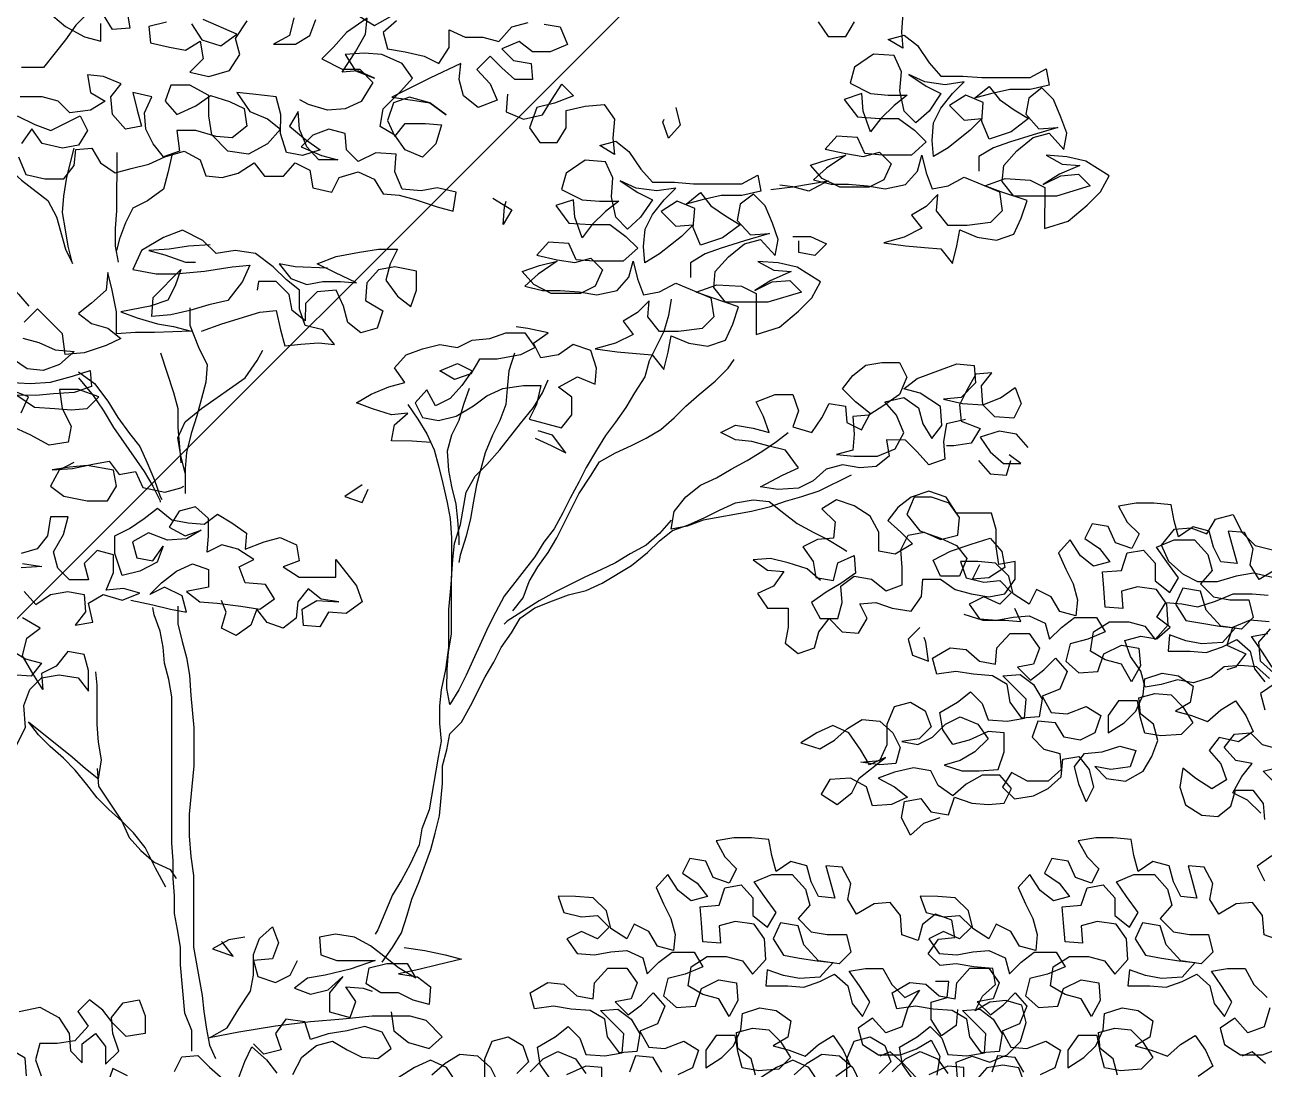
# Model space of a CAD drawing. Header units: inches. Extents: x 350994 to 353538, y 1581369 to 1583842.
# Drawn here: x 351506.098 to 351507.477, y 1583409.344 to 1583410.506 of the extents above; entities that cross this region are included whole.
import ezdxf

# ---------------------------------------------------------------- set-up
doc = ezdxf.new("R2010")
doc.units = ezdxf.units.IN
doc.header["$MEASUREMENT"] = 0
doc.linetypes.add('1', pattern=[0])
doc.layers.add('FOREST', color=96, linetype='Continuous')
doc.layers.add('TREE', color=81, linetype='1')

# ---------------------------------------------------------------- blocks, each defined once
blk = doc.blocks.new('TREE_4')
at = {"color": 94}
for points in [[(-328.7, 7781.9), (-314.2, 7747.1), (-276.7, 7738.4), (-239.1, 7738.4), (-218.8, 7764.4), (-215.9, 7796.2), (-184.1, 7799.1), (-166.8, 7770.1), (-137.9, 7749.9), (-106, 7758.5), (-71.3, 7767.2), (-39.5, 7781.6), (-1.9, 7793.1), (29.9, 7775.7), (41.4, 7743.9), (73.2, 7741), (105, 7749.7), (136.8, 7769.9), (157, 7743.8), (194.6, 7743.8), (217.8, 7769.8), (246.7, 7755.3), (252.4, 7720.6), (290, 7711.9), (304.5, 7740.8), (342.1, 7752.3), (373.9, 7737.8), (391.2, 7708.9), (423, 7706), (454.8, 7697.3), (498.2, 7682.8), (530, 7674.1), (535.8, 7711.7), (498.2, 7720.4), (466.4, 7714.6), (428.8, 7717.6), (414.4, 7752.3), (417.3, 7787), (376.8, 7789.9), (342.1, 7772.6), (319, 7795.7), (316.1, 7827.5), (284.4, 7836.2), (252.5, 7824.7), (229.4, 7801.6), (269.8, 7784.2), (301.6, 7775.5), (264.1, 7775.5), (240.9, 7801.6), (226.5, 7836.3), (223.7, 7871), (206.3, 7842.1), (238.1, 7816), (267, 7795.8), (232.3, 7784.2), (200.5, 7790), (188.9, 7827.6), (189, 7865.2), (180.3, 7899.9), (134.1, 7905.8), (102.3, 7908.7), (128.3, 7871.1), (162.9, 7856.6), (188.9, 7836.3), (162.9, 7807.4), (125.3, 7787.2), (84.8, 7793), (53, 7824.9), (47.3, 7862.5), (47.3, 7902.9), (9.8, 7923.2), (-27.8, 7923.3), (-39.4, 7891.5), (-16.3, 7865.4), (21.3, 7882.7), (50.2, 7902.9), (87.8, 7891.3), (116.7, 7876.9), (122.4, 7842.2), (93.5, 7819.1), (61.7, 7822), (21.2, 7833.6), (-16.3, 7833.6), (-10.6, 7793.1), (-42.4, 7781.6), (-62.6, 7807.6), (-77.1, 7836.6), (-79.9, 7868.4), (-65.4, 7900.2), (-103, 7908.9), (-94.4, 7874.2), (-85.7, 7842.3), (-117.5, 7836.6), (-143.5, 7865.5), (-146.4, 7900.2), (-126.1, 7926.2), (-160.8, 7940.7), (-192.6, 7943.6), (-186.9, 7908.9), (-158, 7891.6), (-186.9, 7874.2), (-227.4, 7868.5), (-250.5, 7891.7), (-282.3, 7900.4), (-325.7, 7900.4)], [(-331.5, 7862.8), (-296.8, 7845.4), (-265, 7833.8), (-207.1, 7862.7), (-192.7, 7833.8), (-210.1, 7804.9), (-241.9, 7799.1), (-282.4, 7807.8), (-302.6, 7836.8), (-322.8, 7807.9)], [(12.8, 8044.7), (33, 8012.8), (70.5, 8001.2), (102.4, 8024.3), (35.9, 8053.3)], [(-36.4, 8047.6), (-71.1, 8038.9), (-68.2, 8007.1), (-30.7, 7998.4), (1.1, 7992.6), (30.1, 8009.9), (35.8, 7975.2), (9.8, 7949.2), (47.4, 7940.5), (87.8, 7952.1), (108.1, 7983.8), (99.5, 8015.7), (122.6, 8050.3)], [(215.2, 8056), (206.5, 8021.3), (174.6, 8004), (218, 8004), (246.9, 8021.3), (258.5, 8053.1)], [(345.3, 8058.8), (374.2, 8041.4), (406, 8058.7)], [(417.5, 8050.1), (391.5, 8027), (400.1, 7995.1), (434.8, 7989.3), (472.4, 7980.6), (501.3, 7966.1), (521.6, 7997.9), (521.6, 8032.6), (553.4, 8018.1), (588.1, 8018.1), (619.9, 8009.4), (645.9, 8038.3), (677.8, 8046.9)], [(709.6, 8044), (741.4, 8038.2), (755.8, 8003.5), (721.1, 7989.1), (686.4, 7989.1), (660.4, 8009.4), (625.7, 7994.9), (648.8, 7971.8), (683.5, 7966), (686.3, 7934.2), (651.6, 7934.2), (625.6, 7957.4), (602.5, 7980.5), (576.5, 7954.5), (602.5, 7925.6), (616.9, 7893.7), (579.3, 7879.3), (550.4, 7902.5), (541.8, 7934.3), (544.7, 7966.1), (483.9, 7937.2), (408.7, 7899.7), (449.2, 7893.9), (483.9, 7888.1), (515.7, 7864.9), (483.9, 7888.1), (443.4, 7899.7), (411.6, 7888.2), (400, 7853.5), (414.4, 7821.7), (434.7, 7847.7), (475.2, 7847.6), (507, 7844.7), (495.4, 7807.1), (469.3, 7781.1), (434.7, 7795.6), (414.4, 7824.5), (385.6, 7841.9), (391.4, 7876.6), (426.1, 7911.3), (449.2, 7937.3), (429, 7966.2), (388.6, 7983.6), (353.9, 7986.5), (316.3, 7983.7), (336.5, 7951.8), (374.1, 7937.3), (342.3, 7951.8), (310.5, 7949), (336.5, 7989.4), (356.8, 8024.1), (359.7, 8055.9), (319.2, 8027), (293.2, 7998.1), (270, 7975), (310.5, 7954.7), (345.2, 7954.7), (371.2, 7928.7), (348, 7891.1), (316.2, 7876.7), (281.5, 7873.8), (243.9, 7885.4), (226.6, 7894.1)], [(1250.4, 8048.4), (1270.6, 8019.4), (1305.3, 8019.4), (1322.6, 8048.3)], [(1418.1, 8065.6), (1415.1, 8028), (1418, 7996.2), (1389.1, 8013.6), (1420.9, 8022.2), (1446.9, 8001.9), (1470, 7967.2), (1493.1, 7941.2), (1536.5, 7941.1), (1574.1, 7938.2), (1669.5, 7938.1), (1701.3, 7955.4), (1707.1, 7923.6), (1669.5, 7915), (1629, 7915), (1591.4, 7906.4), (1559.6, 7897.7), (1588.5, 7920.8), (1608.7, 7894.8), (1637.6, 7874.5), (1666.5, 7857.2), (1631.8, 7831.2), (1588.4, 7816.8), (1574, 7851.5), (1576.9, 7889.1), (1542.3, 7903.5), (1510.4, 7883.3), (1539.3, 7854.4), (1574, 7857.3), (1550.9, 7834.1), (1507.5, 7799.5), (1478.5, 7782.2), (1475.7, 7814), (1478.6, 7848.7), (1493.1, 7877.6), (1516.2, 7906.5), (1539.4, 7929.6), (1501.8, 7923.8), (1461.3, 7929.6), (1429.5, 7944.1), (1464.2, 7921), (1493.1, 7906.5), (1469.9, 7871.8), (1443.9, 7848.7), (1420.8, 7871.8), (1412.2, 7912.3), (1415.1, 7949.9), (1400.7, 7981.7), (1360.2, 7984.7), (1322.6, 7958.7), (1313.9, 7926.9), (1354.3, 7906.6), (1389, 7903.7), (1426.6, 7903.6), (1400.6, 7883.4), (1374.5, 7857.4), (1354.3, 7831.4), (1339.8, 7871.9), (1337, 7906.6), (1302.3, 7895.1), (1328.3, 7860.4), (1371.6, 7857.4), (1409.2, 7857.4), (1441, 7834.2), (1464.1, 7811.1), (1435.2, 7785.1), (1377.3, 7785.1), (1342.6, 7788.1), (1328.2, 7819.9), (1287.7, 7822.8), (1264.6, 7796.8), (1305.1, 7788.1), (1339.8, 7782.3), (1371.6, 7790.9), (1394.7, 7767.8), (1380.2, 7736), (1351.3, 7721.6), (1293.4, 7721.6), (1258.8, 7739), (1235.6, 7765), (1270.4, 7776.6), (1305.1, 7785.2), (1267.4, 7759.2), (1241.4, 7736.1), (1276.1, 7727.4), (1310.8, 7727.4), (1348.4, 7724.5), (1383.1, 7718.6), (1423.5, 7727.3), (1446.7, 7753.3), (1455.4, 7785.1), (1464, 7750.4), (1475.6, 7718.6), (1507.4, 7724.3), (1539.2, 7741.6), (1608.6, 7712.7), (1614.3, 7675.1), (1591.2, 7652), (1544.9, 7646.2), (1507.3, 7646.2), (1484.2, 7675.2), (1487.1, 7707), (1464, 7683.9), (1435.1, 7666.6), (1455.3, 7640.5), (1420.6, 7623.2), (1380.1, 7611.7), (1423.4, 7605.8), (1461, 7602.9), (1492.8, 7600), (1515.9, 7571.1), (1524.6, 7605.8), (1530.4, 7637.6), (1565.1, 7623.1), (1602.7, 7617.2), (1637.4, 7628.8), (1651.9, 7660.6), (1663.5, 7695.3), (1611.5, 7712.7), (1579.7, 7724.2), (1620.2, 7738.7), (1669.3, 7735.7), (1698.2, 7721.2), (1698.1, 7640.3), (1744.4, 7654.7), (1782, 7686.5), (1808.1, 7712.5), (1825.5, 7744.3), (1779.2, 7773.2), (1741.6, 7781.9), (1701.2, 7784.9), (1733, 7767.5), (1767.6, 7764.6), (1727.2, 7747.2), (1695.3, 7727), (1730, 7744.3), (1764.7, 7747.2), (1787.8, 7724.1), (1721.3, 7703.9), (1637.5, 7704), (1614.4, 7732.9), (1617.3, 7764.7), (1643.3, 7793.6), (1675.2, 7819.6), (1707, 7828.2), (1735.9, 7796.4), (1741.7, 7828.2), (1730.1, 7860), (1715.7, 7894.7), (1692.6, 7917.9), (1666.6, 7897.6), (1660.8, 7865.8), (1686.8, 7836.9), (1724.3, 7839.8), (1675.2, 7825.4), (1628.9, 7810.9), (1597.1, 7799.4), (1568.2, 7782.1), (1568.1, 7753.2)], [(-273.5, 8070.9), (-235.9, 8039.1), (-198.3, 8018.8), (-166.5, 8010.1), (-166.5, 8044.8)], [(-114.4, 8067.9), (-108.7, 8036.1), (-143.4, 8033.2), (-160.7, 8062.2)], [(-192.5, 8065.1), (-215.7, 8042), (-235.9, 8013.1), (-256.2, 7987.1), (-279.3, 7958.2), (-322.7, 7958.2)], [(637.2, 7905.3), (634.2, 7870.6), (668.9, 7856.1), (706.5, 7864.8), (723.9, 7893.7), (744.1, 7925.4), (767.3, 7902.3), (729.7, 7887.9), (695, 7879.2), (680.5, 7838.8), (700.7, 7809.8), (735.4, 7809.8), (752.7, 7838.7), (752.8, 7873.4), (790.4, 7882), (828, 7884.9), (848.2, 7856), (845.2, 7818.4), (848.1, 7786.6), (819.2, 7803.9), (851, 7812.6), (877, 7792.3), (900.1, 7757.6), (923.2, 7731.6), (966.6, 7731.5), (1004.2, 7728.6), (1099.6, 7728.5), (1131.4, 7745.8), (1137.2, 7714), (1099.6, 7705.4), (1059.1, 7705.4), (1021.5, 7696.8), (989.7, 7688.1), (1018.6, 7711.2), (1038.8, 7685.2), (1067.7, 7664.9), (1096.6, 7647.5), (1061.9, 7621.6), (1018.5, 7607.1), (1004.1, 7641.9), (1007, 7679.4), (972.3, 7693.9), (940.5, 7673.7), (969.4, 7644.8), (1004.1, 7647.6), (981, 7624.5), (937.6, 7589.9), (908.6, 7572.5), (905.8, 7604.4), (908.7, 7639), (923.2, 7667.9), (946.3, 7696.8), (969.5, 7719.9), (931.9, 7714.2), (891.4, 7720), (859.6, 7734.5), (894.3, 7711.3), (923.2, 7696.9), (900, 7662.2), (874, 7639.1), (850.9, 7662.2), (842.2, 7702.7), (845.2, 7740.3), (830.7, 7772.1), (790.3, 7775), (752.7, 7749.1), (744, 7717.3), (784.4, 7697), (819.1, 7694.1), (856.7, 7694), (830.7, 7673.8), (804.6, 7647.8), (784.3, 7621.8), (769.9, 7662.3), (767.1, 7697), (732.4, 7685.5), (758.4, 7650.8), (801.7, 7647.8), (839.3, 7647.8), (871.1, 7624.6), (894.2, 7601.5), (865.3, 7575.5), (807.4, 7575.5), (772.7, 7578.5), (758.3, 7610.3), (717.8, 7613.2), (694.7, 7587.2), (735.2, 7578.5), (769.8, 7572.7), (801.7, 7581.3), (824.8, 7558.2), (810.3, 7526.4), (781.4, 7511.9), (723.5, 7512), (688.9, 7529.4), (665.7, 7555.4), (700.5, 7567), (735.2, 7575.6), (697.5, 7549.6), (671.5, 7526.5), (706.2, 7517.8), (740.9, 7517.8), (778.5, 7514.8), (813.2, 7509), (853.6, 7517.7), (876.8, 7543.7), (885.5, 7575.5), (894.1, 7540.8), (905.7, 7508.9), (937.5, 7514.7), (969.3, 7532), (1038.7, 7503), (1044.4, 7465.4), (1021.3, 7442.3), (975, 7436.6), (937.4, 7436.6), (914.3, 7465.6), (917.2, 7497.4), (894.1, 7474.3), (865.2, 7456.9), (885.4, 7430.9), (850.7, 7413.6), (810.2, 7402.1), (853.5, 7396.2), (891.1, 7393.3), (922.9, 7390.4), (946, 7361.4), (954.7, 7396.1), (960.5, 7427.9), (995.2, 7413.4), (1032.8, 7407.6), (1067.5, 7419.2), (1082, 7451), (1093.6, 7485.6), (1041.6, 7503), (1009.8, 7514.6), (1050.3, 7529), (1099.4, 7526.1), (1128.3, 7511.6), (1128.2, 7430.7), (1174.5, 7445.1), (1212.1, 7476.9), (1238.2, 7502.9), (1255.6, 7534.6), (1209.3, 7563.6), (1171.7, 7572.3), (1131.3, 7575.2), (1163.1, 7557.9), (1197.7, 7554.9), (1157.3, 7537.6), (1125.4, 7517.4), (1160.1, 7534.7), (1194.8, 7537.6), (1217.9, 7514.4), (1151.4, 7494.3), (1067.6, 7494.3), (1044.5, 7523.3), (1047.4, 7555.1), (1073.4, 7584), (1105.3, 7610), (1137.1, 7618.6), (1166, 7586.8), (1171.8, 7618.6), (1160.2, 7650.4), (1145.8, 7685.1), (1122.7, 7708.2), (1096.7, 7688), (1090.9, 7656.2), (1116.9, 7627.3), (1154.4, 7630.1), (1105.3, 7615.7), (1059, 7601.3), (1027.2, 7589.8), (998.3, 7572.5), (998.2, 7543.6)], [(969.6, 7879), (978.3, 7844.3), (955.1, 7818.3), (943.6, 7850.1), (946.5, 7855.9)], [(-531, 7808.1), (-525.3, 7776.3), (-510.8, 7741.5), (-487.7, 7718.4), (-467.5, 7689.5), (-450.2, 7660.5), (-435.8, 7631.6), (-427.1, 7599.8), (-375.1, 7559.3), (-352, 7536.1), (-328.9, 7510.1), (-308.7, 7486.9)], [(-374.9, 7787.7), (-348.9, 7758.7), (-322.9, 7735.6), (-270.9, 7695.1), (-253.6, 7663.2), (-236.3, 7599.6), (-221.9, 7570.7), (-230.5, 7605.4), (-236.3, 7637.2), (-242, 7671.9), (-239.1, 7703.7), (-233.3, 7741.3), (-218.8, 7799.1)], [(-134.9, 7790.4), (-135, 7674.7), (-138, 7640), (-138, 7605.3), (-132.2, 7573.5)], [(-25.1, 7787.4), (-33.8, 7749.8), (-42.5, 7718), (-74.3, 7694.9), (-103.2, 7680.5), (-117.7, 7651.6), (-129.3, 7619.8), (-135.1, 7596.6)], [(1157.4, 7716.9), (1200.8, 7722.6), (1270.2, 7734.1), (1232.6, 7713.9), (1200.8, 7722.6), (1174.8, 7725.5)], [(608.1, 7700), (645.6, 7676.9), (628.2, 7648), (631.2, 7682.7), (634.1, 7694.2)], [(32.4, 7437.5), (72.9, 7451.9), (148.1, 7474.9), (179.9, 7477.8), (188.6, 7440.2), (197.2, 7408.4), (229, 7411.3), (263.7, 7414.1), (295.5, 7411.2), (272.4, 7440.1), (237.7, 7448.8), (226.2, 7480.7), (226.2, 7518.2), (200.2, 7538.5), (174.2, 7564.5), (139.6, 7590.6), (99.1, 7596.4), (61.5, 7590.7), (35.5, 7616.7), (-5, 7637), (-42.6, 7622.6), (-86, 7596.6), (-103.3, 7559), (-57.1, 7550.3), (-19.5, 7550.3), (38.3, 7556), (93.3, 7564.6), (128, 7567.5), (113.5, 7535.7), (84.5, 7498.1), (46.9, 7489.5), (9.3, 7478), (-28.2, 7469.3), (-65.8, 7466.5), (-62.9, 7504), (-7.9, 7558.9), (-19.5, 7527.1), (-34, 7498.2), (-68.7, 7486.7), (-126.5, 7475.2), (-94.8, 7463.6), (-54.3, 7452), (-22.5, 7446.2), (12.2, 7437.5), (-60.1, 7434.7), (-97.7, 7434.7), (-135.3, 7431.8), (-135.2, 7475.2), (-143.9, 7518.6), (-152.5, 7553.3), (-155.4, 7518.6), (-184.4, 7492.6), (-210.4, 7472.4), (-184.4, 7452.1), (-152.6, 7443.4), (-126.6, 7423.1), (-155.5, 7408.7), (-198.9, 7394.3), (-236.5, 7391.4), (-242.2, 7431.9), (-291.3, 7481.1), (-317.4, 7455.1)], [(-320.3, 7423.3), (-288.5, 7414.6), (-256.7, 7400.1), (-219.1, 7397.2), (-248.1, 7371.2), (-279.9, 7359.7), (-311.7, 7362.6), (-340.6, 7382.9)], [(-352.2, 7336.6), (-305.9, 7333.7), (-265.5, 7336.5), (-222.1, 7348.1), (-187.4, 7359.6), (-184.5, 7327.8), (-219.2, 7316.3), (-259.7, 7313.4), (-294.4, 7310.5), (-332, 7310.6), (-297.3, 7287.4), (-256.8, 7284.5), (-225, 7281.6), (-193.2, 7284.4), (-170.1, 7307.5), (-210.5, 7322), (-248.1, 7322.1), (-242.4, 7284.5), (-225.1, 7249.8), (-230.9, 7218), (-268.5, 7212.2), (-306, 7232.5), (-343.6, 7249.9)], [(-323.3, 7275.9), (-308.9, 7307.7), (-346.4, 7322.2)], [(1200.7, 7624.3), (1235.4, 7624.3), (1267.2, 7609.8), (1244, 7586.7), (1212.2, 7592.5), (1212.3, 7615.6)], [(49.9, 7608), (6.6, 7605.2), (-31, 7599.4), (-71.5, 7596.6), (-39.7, 7587.9), (0.8, 7573.4), (21, 7573.4)], [(281.2, 7561.6), (217.6, 7564.5), (185.8, 7570.3), (208.9, 7541.4), (240.7, 7529.8), (272.5, 7535.5), (307.2, 7535.5), (339, 7532.6), (295.7, 7552.9), (261, 7570.2), (298.6, 7584.7), (344.8, 7593.3), (382.4, 7599.1), (420, 7599), (405.5, 7570.1), (396.8, 7538.3), (419.9, 7506.5), (445.9, 7486.2), (457.5, 7518), (457.6, 7555.6), (414.2, 7564.3), (382.4, 7558.6), (359.2, 7532.6), (356.3, 7497.9), (391, 7477.6), (379.4, 7442.9), (347.6, 7434.3), (321.6, 7454.5), (312.9, 7486.4), (298.5, 7518.2), (260.9, 7515.3), (237.8, 7492.2), (237.7, 7457.5), (211.7, 7477.8), (206, 7509.6), (180, 7535.6), (145.3, 7535.7), (142.4, 7518.3)], [(960.6, 7500.2), (954.8, 7468.4), (946.1, 7436.6), (917.1, 7378.8), (908.4, 7347), (888.2, 7315.2), (870.8, 7286.3), (850.5, 7257.4), (830.3, 7231.4), (812.9, 7202.5), (792.6, 7167.9), (778.1, 7139), (760.7, 7107.2), (746.3, 7078.3), (728.9, 7046.5), (708.6, 7020.5), (691.3, 6991.6), (630.5, 6913.6), (613.1, 6881.8), (598.6, 6852.9), (555.1, 6757.5), (540.7, 6728.6), (523.3, 6699.7), (517.5, 6731.5), (517.6, 6769.1), (520.5, 6803.8), (526.3, 6838.5), (526.4, 6948.4), (529.3, 6986), (532.3, 7017.8), (543.9, 7055.3), (555.5, 7118.9), (572.9, 7150.7), (596, 7173.8), (622.1, 7202.7), (662.6, 7254.7), (688.6, 7286.5), (706, 7315.4), (717.6, 7341.4)], [(9.4, 7483.7), (9.3, 7449), (26.6, 7405.7), (43.9, 7370.9), (41, 7336.3), (32.3, 7304.5), (23.6, 7269.8), (12, 7235.1), (3.3, 7197.5), (0.4, 7165.7), (0.3, 7116.6)], [(486.2, 7217.3), (448.6, 7220.2), (408.1, 7220.3), (413.9, 7252.1), (440, 7275.2), (408.2, 7272.3), (370.6, 7283.9), (338.8, 7295.5), (367.7, 7312.8), (402.4, 7327.3), (434.2, 7335.9), (414, 7364.8), (437.2, 7390.8), (469, 7402.4), (503.7, 7411), (538.4, 7405.2), (567.3, 7419.6), (602, 7422.5), (633.8, 7434), (671.4, 7434), (691.6, 7405.1), (662.7, 7390.6), (616.4, 7382), (581.7, 7382), (564.4, 7353.1), (532.5, 7341.6), (503.7, 7359), (538.4, 7373.4), (567.3, 7358.9), (547, 7330), (523.8, 7304), (494.9, 7289.6), (477.6, 7321.4), (454.4, 7295.4), (468.9, 7266.5), (500.7, 7260.7), (535.4, 7269.3), (570.1, 7289.5), (596.1, 7309.7), (627.9, 7324.2), (668.4, 7329.9), (703.1, 7329.9), (694.4, 7292.3), (679.9, 7263.4), (743.5, 7246), (763.8, 7272), (763.8, 7306.7), (737.8, 7326.9), (775.4, 7347.1), (810.1, 7332.7), (813, 7364.5), (801.5, 7399.2), (766.8, 7410.8), (737.9, 7390.6), (703.2, 7384.8), (688.7, 7413.7), (717.7, 7433.9), (677.2, 7442.7), (654.1, 7445.6)], [(-48.6, 7394.2), (-22.6, 7316.1), (-14, 7284.3), (-14, 7246.7), (-11.1, 7209.1), (-8.3, 7177.3)], [(0.4, 7157), (-8.3, 7191.7), (-14, 7226.4), (0.5, 7258.2), (32.3, 7284.2), (119.1, 7344.9), (142.3, 7379.5), (153.8, 7399.8)], [(651.1, 7393.5), (639.5, 7358.8), (636.6, 7324.1), (633.7, 7292.3), (622.1, 7260.5), (607.6, 7231.7), (593.1, 7197), (575.7, 7133.4), (569.9, 7101.6), (564.1, 7066.9), (555.4, 7032.2), (543.8, 6994.6), (540.9, 6980.2)], [(647.8, 6884.7), (668, 6910.7), (679.6, 6942.5), (697, 6971.4), (717.3, 7000.2), (734.7, 7029.1), (778.1, 7115.8), (801.3, 7150.5), (818.6, 7179.4), (850.5, 7196.7), (882.3, 7211.2), (911.2, 7225.6), (940.1, 7242.9), (966.2, 7266), (989.3, 7289.1), (1015.4, 7312.2), (1047.2, 7338.2), (1073.2, 7364.2), (1084.8, 7381.6)], [(1541.5, 7262.6), (1503.9, 7254), (1498.1, 7219.3), (1501, 7184.6), (1469.2, 7173), (1446.1, 7199.1), (1423, 7222.2), (1385.4, 7222.3), (1391.1, 7190.5), (1365.1, 7170.2), (1333.3, 7167.4), (1298.6, 7173.2), (1266.8, 7164.5), (1240.7, 7141.4), (1211.8, 7127), (1171.3, 7124.2), (1136.6, 7130), (1180, 7153.1), (1211.8, 7167.5), (1185.9, 7202.2), (1151.2, 7210.9), (1119.4, 7219.6), (1087.6, 7222.5), (1058.7, 7237), (1087.6, 7251.4), (1122.3, 7245.6), (1154.1, 7236.9), (1142.5, 7268.7), (1128.1, 7297.7), (1165.7, 7312.1), (1200.4, 7312.1), (1211.9, 7280.2), (1200.4, 7248.5), (1237.9, 7236.9), (1258.2, 7265.8), (1272.7, 7294.6), (1304.5, 7288.8), (1307.3, 7257), (1336.2, 7242.5), (1353.6, 7274.3), (1324.7, 7297.5), (1298.7, 7323.5), (1319, 7349.5), (1345, 7369.8), (1376.8, 7375.5), (1411.5, 7375.5), (1426, 7346.6), (1411.5, 7311.9), (1382.5, 7291.7), (1350.7, 7271.4), (1318.9, 7268.6), (1321.8, 7233.9), (1318.9, 7202.1), (1287, 7193.4), (1321.7, 7190.5), (1368, 7190.5), (1402.7, 7204.9), (1420.1, 7236.7), (1405.7, 7271.4), (1382.6, 7297.4), (1420.1, 7306.1), (1449, 7285.8), (1457.7, 7254), (1475, 7225.1), (1495.3, 7251.1), (1492.4, 7288.7), (1452, 7314.7), (1420.2, 7323.4), (1446.2, 7343.6), (1492.5, 7360.9), (1524.3, 7372.5), (1559, 7369.6), (1561.8, 7334.9), (1532.9, 7306), (1498.2, 7303.1), (1535.8, 7294.4), (1576.3, 7291.5), (1611, 7305.9), (1639.9, 7326.1), (1651.4, 7294.3), (1637, 7265.4), (1599.4, 7268.3), (1576.3, 7291.5), (1573.4, 7329.1), (1593.7, 7355.1), (1561.9, 7352.2), (1544.5, 7320.4), (1530, 7291.5), (1532.9, 7259.7), (1570.4, 7245.2), (1553.1, 7216.3), (1518.4, 7210.6), (1503.9, 7210.6)], [(-210.5, 7356.7), (-178.7, 7333.6), (-152.7, 7298.8), (-132.5, 7267), (-109.4, 7235.2), (-89.2, 7209.2), (-74.8, 7177.3), (-60.3, 7142.6), (-48.8, 7110.8), (-45.9, 7105)], [(-210.5, 7345.2), (-181.6, 7310.4), (-161.4, 7281.5), (-141.2, 7246.8), (-80.6, 7160), (-63.3, 7131.1), (-48.8, 7102.1), (-48.8, 7099.3)], [(561.4, 7324.2), (549.9, 7292.4), (541.1, 7260.6), (526.7, 7231.7), (518, 7199.9), (520.8, 7162.3), (526.6, 7130.5), (535.2, 7095.8), (538.1, 7064), (540.9, 7029.3), (540.9, 7014.9)], [(440, 7292.5), (460.2, 7263.6), (477.5, 7234.7), (491.9, 7202.8), (500.6, 7171), (509.2, 7136.3), (517.9, 7098.7), (523.6, 7066.9), (526.5, 7029.3), (526.4, 6954.2), (523.5, 6922.4), (520.6, 6887.7), (520.5, 6812.5), (514.7, 6769.1), (506, 6728.7), (503, 6696.9), (503, 6662.2), (505.9, 6627.5), (500.1, 6595.7), (482.6, 6491.6), (468.1, 6454), (462.3, 6422.2), (444.9, 6384.6), (427.6, 6352.9), (410.2, 6324), (381.2, 6254.6), (375.4, 6245.9)], [(691.5, 7225.8), (723.3, 7211.3), (752.2, 7196.8), (726.2, 7231.5), (697.3, 7240.2)], [(1315.9, 7152.9), (1252.3, 7121.2), (1217.6, 7109.7), (1185.8, 7101), (1153.9, 7089.5), (1119.2, 7080.8), (1023.8, 7063.6), (992, 7052), (960.2, 7046.3), (966, 7081), (989.2, 7109.9), (1018.1, 7133), (1049.9, 7147.4), (1078.8, 7164.7), (1110.7, 7182), (1139.6, 7199.4), (1168.5, 7219.6), (1191.7, 7236.9)], [(1665.8, 7207.6), (1642.7, 7233.6), (1608, 7239.4), (1570.4, 7227.9), (1590.6, 7198.9), (1616.6, 7175.8), (1651.3, 7175.8), (1628.2, 7193.1)], [(-219.3, 7177.5), (-248.3, 7163), (-265.6, 7131.3), (-239.6, 7111), (-193.4, 7102.3), (-152.9, 7102.2), (-135.5, 7131.1), (-141.3, 7162.9), (-193.3, 7171.7), (-228, 7168.8), (-262.7, 7163.1), (-222.2, 7165.9), (-181.8, 7174.5), (-149.9, 7180.3), (-129.7, 7154.3), (-97.9, 7160), (-83.5, 7128.2), (-40.1, 7119.5), (-8.3, 7128.1), (-2.5, 7131)], [(1567.5, 7181.6), (1590.6, 7155.6), (1622.4, 7152.7), (1631.1, 7181.6)], [(350.2, 7133.6), (315.5, 7110.5), (350.2, 7098.9), (361.8, 7124.9)], [(389.8, 6191), (410.1, 6219.9), (427.5, 6248.8), (439.1, 6283.5), (447.8, 6315.3), (462.3, 6349.9), (485.4, 6413.5), (494.1, 6445.3), (502.8, 6480), (508.7, 6543.6), (508.7, 6578.3), (517.4, 6610.1), (523.2, 6641.9), (546.4, 6665), (563.8, 6696.8), (592.7, 6754.6), (610.1, 6783.5), (624.6, 6812.4), (644.9, 6841.3), (662.2, 6870.2), (691.2, 6890.4), (725.9, 6904.8), (757.7, 6916.4), (792.4, 6925), (824.2, 6939.4), (882.1, 6974.1), (913.9, 7000.1), (937, 7023.2), (963.1, 7043.4), (994.9, 7054.9), (1026.7, 7069.4), (1055.6, 7083.8), (1087.5, 7098.2), (1122.2, 7104), (1154, 7101), (1182.9, 7077.9), (1208.9, 7057.6), (1240.6, 7040.2), (1269.5, 7025.8), (1298.4, 7008.4), (1307.1, 7002.6)], [(1255, 6944.8), (1229, 6968), (1191.4, 6979.6), (1156.7, 6988.3), (1122, 6985.4), (1150.9, 6965.2), (1182.7, 6962.2), (1162.5, 6933.3), (1130.7, 6918.9), (1150.9, 6890), (1191.4, 6889.9), (1191.3, 6852.4), (1185.5, 6820.6), (1211.5, 6800.3), (1243.3, 6811.8), (1252, 6843.6), (1272.3, 6869.6), (1298.3, 6843.6), (1330.1, 6840.7), (1347.5, 6869.6), (1333, 6898.5), (1364.8, 6901.3), (1396.6, 6889.8), (1434.2, 6883.9), (1454.5, 6912.8), (1457.4, 6947.5), (1492.1, 6947.5), (1521, 6927.2), (1552.8, 6918.5), (1587.5, 6912.7), (1619.3, 6918.5), (1639.6, 6947.4), (1639.6, 6982.1), (1607.8, 6976.3), (1602, 7011), (1602.1, 7045.7), (1593.4, 7077.5), (1524, 7077.6), (1503.8, 7109.4), (1469.1, 7121), (1434.4, 7109.5), (1408.4, 7089.2), (1388.1, 7063.2), (1414.1, 7040.1), (1437.2, 7016.9), (1402.5, 6996.7), (1370.7, 7002.5), (1370.8, 7040.1), (1353.4, 7071.9), (1321.6, 7092.2), (1287, 7103.8), (1258, 7086.5), (1284, 7060.4), (1281.1, 7028.6), (1249.3, 7025.8), (1220.4, 7011.4), (1240.6, 6982.4), (1246.3, 6950.6), (1281, 6944.8), (1289.7, 6979.5), (1321.6, 6993.9), (1324.4, 6959.2), (1295.5, 6939), (1266.6, 6921.7), (1237.6, 6901.5), (1254.9, 6869.6), (1289.6, 6869.6), (1298.3, 6901.4), (1295.5, 6933.2), (1321.5, 6953.4), (1356.2, 6947.6), (1385.1, 6924.5), (1416.9, 6936), (1416.9, 6970.7), (1414.1, 7005.4), (1428.6, 7034.3), (1460.4, 7040), (1492.2, 7025.6), (1526.9, 7034.2), (1529.8, 7068.9), (1509.6, 7097.8), (1474.9, 7109.4), (1440.2, 7109.5), (1425.7, 7074.8), (1451.7, 7042.9), (1492.2, 7028.4), (1524, 7014), (1544.2, 6987.9), (1529.7, 6953.2), (1492.1, 6953.3), (1477.7, 6985.1), (1512.4, 7002.4), (1552.9, 7016.8), (1590.5, 7028.4), (1613.6, 7002.3), (1619.3, 6970.5), (1587.5, 6950.3), (1555.7, 6947.4), (1570.2, 6976.3)], [(-332.6, 6619.6), (-315.2, 6654.2), (-318.1, 6697.6), (-306.5, 6729.4), (-283.3, 6752.5), (-248.6, 6758.3), (-211.1, 6752.4), (-190.8, 6726.4), (-190.8, 6766.9), (-199.4, 6798.7), (-231.2, 6804.5), (-254.4, 6775.6), (-283.3, 6761.2), (-280.5, 6729.4), (-300.7, 6761.2), (-320.9, 6795.9), (-312.2, 6830.6), (-286.1, 6850.8), (-320.8, 6871.1)], [(-358.5, 6816.2), (-315.1, 6790.1), (-283.3, 6781.4), (-303.6, 6755.4), (-341.2, 6758.3)], [(-317.9, 6923.1), (-294.8, 6897.1), (-265.8, 6917.3), (-231.1, 6923), (-199.3, 6917.2), (-196.5, 6882.5), (-216.7, 6856.5), (-182, 6862.3), (-190.7, 6899.9), (-161.8, 6917.2), (-124.2, 6905.6), (-89.5, 6920), (-121.3, 6928.7), (-156, 6925.9), (-141.5, 6960.6), (-141.4, 6995.2), (-173.2, 7004), (-199.3, 6978), (-190.6, 6946.1), (-228.2, 6946.2), (-251.3, 6969.3), (-260, 7001.1), (-239.7, 7035.8), (-231, 7070.5), (-265.7, 7070.5), (-271.5, 7033), (-291.8, 7007), (-323.6, 6998.3)], [(-320.7, 6978.1), (-283.1, 6972.2), (-323.6, 6969.4)], [(-106.8, 6905.6), (-63.5, 6896.9), (-28.8, 6888.2), (3, 6882.4), (-5.6, 6914.2), (-40.3, 6931.5), (-69.2, 6917.1), (-46.1, 6940.2), (-17.1, 6963.3), (14.7, 6977.8), (46.5, 6966.2), (46.4, 6931.5), (3.1, 6922.8), (29.1, 6902.6), (63.8, 6899.6), (110, 6893.8), (147.6, 6888), (176.5, 6908.2), (159.2, 6937.1), (118.7, 6940.1), (107.2, 6971.9), (136.1, 6986.3), (104.3, 7006.6), (72.5, 7015.3), (43.6, 7000.9), (46.5, 7032.7), (46.6, 7067.4), (20.6, 7090.5), (-11.3, 7081.9), (-31.5, 7050.1), (0.3, 7032.7), (32.1, 7044.2), (3.2, 7026.9), (-34.4, 7024.1), (-72, 7038.6), (-103.8, 7021.2), (-95.2, 6989.4), (-63.4, 6983.6), (-43.1, 7012.5), (-54.7, 6980.7), (-89.4, 6963.4), (-124.1, 6954.8), (-138.5, 6998.1), (-138.5, 7032.8), (-109.6, 7047.3), (-80.7, 7067.5), (-54.6, 7087.7), (-25.7, 7064.5), (6.1, 7058.7), (37.9, 7055.8), (63.9, 7076), (92.8, 7058.6), (121.7, 7038.4), (118.8, 7006.6), (156.4, 7021), (188.2, 7029.6), (220, 7015.2), (225.7, 6983.3), (193.9, 6971.8), (225.7, 6951.5), (298, 6951.5), (298, 6986.2), (338.5, 6934.1), (350, 6902.3), (318.2, 6879.2), (283.5, 6882.1), (266.1, 6853.2), (234.3, 6856.1), (231.4, 6887.9), (260.4, 6905.3), (303.7, 6902.3), (269, 6908.1), (243, 6928.4), (222.8, 6902.4), (219.9, 6870.6), (193.8, 6850.4), (162, 6862), (141.8, 6888), (130.2, 6856.2), (101.3, 6836), (72.4, 6850.5), (81.1, 6882.3), (72.4, 6905.4)], [(1490.8, 6476.1), (1458.9, 6464.5), (1432.9, 6441.4), (1415.6, 6476.1), (1421.4, 6507.9), (1453.2, 6513.7), (1473.4, 6487.6), (1508.1, 6481.8), (1519.7, 6516.5), (1554.4, 6504.9), (1586.2, 6502), (1618, 6504.9), (1632.5, 6533.8), (1609.4, 6559.8), (1574.7, 6559.8), (1542.9, 6542.5), (1516.8, 6519.4), (1487.9, 6539.7), (1473.5, 6568.6), (1438.8, 6574.4), (1401.2, 6565.8), (1369.4, 6554.2), (1401.2, 6536.9), (1427.2, 6516.6), (1395.4, 6502.2), (1357.8, 6499.3), (1346.2, 6536.9), (1314.5, 6554.3), (1274, 6551.4), (1256.6, 6522.5), (1288.4, 6502.3), (1317.3, 6525.4), (1331.8, 6554.3), (1383.9, 6594.7), (1352.1, 6580.3), (1334.7, 6609.2), (1311.6, 6643.9), (1279.9, 6658.4), (1248, 6644), (1216.2, 6623.8), (1253.8, 6612.2), (1282.7, 6629.5), (1308.8, 6652.6), (1337.7, 6669.9), (1372.4, 6667), (1398.4, 6643.8), (1412.8, 6614.9), (1404.1, 6583.1), (1372.3, 6580.3), (1334.7, 6586.1), (1372.3, 6588.9), (1386.8, 6620.7), (1386.8, 6661.2), (1401.3, 6695.9), (1433.1, 6704.5), (1462, 6687.2), (1473.6, 6655.3), (1450.4, 6632.2), (1415.7, 6626.5), (1447.5, 6620.7), (1476.4, 6635.1), (1502.5, 6661.1), (1531.4, 6675.5), (1566.1, 6661), (1586.3, 6632.1), (1560.3, 6606.1), (1531.3, 6588.8), (1499.5, 6580.1), (1534.2, 6568.6), (1568.9, 6568.5), (1606.5, 6571.4), (1618.1, 6606.1), (1618.1, 6643.6), (1586.3, 6646.6), (1548.7, 6629.3), (1516.9, 6620.6), (1496.7, 6649.5), (1490.9, 6684.2), (1525.7, 6704.4), (1551.7, 6724.7), (1574.8, 6701.5), (1586.3, 6669.7), (1623.9, 6666.8), (1658.6, 6672.5), (1661.6, 6710.1), (1615.3, 6756.4), (1650, 6759.3), (1676, 6739), (1693.4, 6710.1), (1687.5, 6675.4), (1652.8, 6672.5), (1629.7, 6704.4), (1624, 6739.1), (1595.1, 6756.4), (1557.5, 6759.4), (1522.8, 6765.2), (1485.2, 6759.4), (1476.6, 6791.2), (1511.3, 6811.4), (1543.1, 6808.5), (1569.1, 6785.4), (1600.9, 6779.6), (1603.8, 6811.4), (1629.9, 6840.2), (1667.5, 6840.2), (1687.7, 6811.3), (1676.1, 6779.5), (1644.3, 6773.7), (1670.3, 6747.7), (1696.3, 6767.9), (1719.5, 6791), (1742.6, 6765), (1728.1, 6730.3), (1693.4, 6715.9), (1710.7, 6684), (1742.5, 6681.1), (1780.1, 6695.5), (1809, 6678.2), (1797.4, 6643.5), (1768.5, 6629.1), (1736.7, 6634.9), (1719.3, 6663.8), (1684.6, 6666.7), (1673.1, 6634.9), (1696.2, 6611.8), (1728, 6603.1), (1730.8, 6571.3), (1704.8, 6548.2), (1664.3, 6548.2), (1632.5, 6565.6), (1615.1, 6536.7), (1638.2, 6513.5), (1675.8, 6519.3), (1704.8, 6533.7), (1730.8, 6556.8), (1733.7, 6591.5), (1765.5, 6597.3), (1785.8, 6571.2), (1794.4, 6536.5), (1779.9, 6507.6), (1765.5, 6542.3), (1756.8, 6577), (1777.1, 6603), (1811.8, 6605.9), (1846.5, 6617.4), (1878.3, 6608.7), (1866.7, 6576.9), (1829.1, 6571.2), (1797.3, 6577), (1820.4, 6553.8), (1858, 6548), (1892.7, 6568.2), (1910.1, 6597.1), (1921.7, 6628.9), (1913.1, 6660.7), (1887.1, 6681), (1884.2, 6712.8), (1916, 6721.4), (1947.8, 6718.5), (1970.9, 6695.4), (1991.1, 6663.5), (1968, 6640.4), (1927.5, 6637.6), (1895.7, 6643.4), (1887, 6675.2), (1881.3, 6707), (1843.7, 6707), (1823.4, 6678.2), (1823.4, 6643.5), (1855.2, 6663.7), (1878.4, 6686.8), (1892.9, 6718.6), (1895.8, 6750.4), (1930.5, 6761.9), (1962.3, 6756.1), (1991.2, 6735.8), (1985.4, 6704), (1956.4, 6686.7), (1988.2, 6678), (2020, 6666.4), (2046.1, 6689.5), (2075, 6706.8), (2095.2, 6677.9), (2109.7, 6646.1), (2080.7, 6625.9), (2043.1, 6634.6), (2022.9, 6608.6), (2046, 6582.5), (2057.5, 6550.7), (2028.6, 6533.4), (1996.8, 6553.7), (1970.8, 6573.9), (1965, 6536.4), (1976.5, 6501.6), (2008.3, 6481.4), (2040.1, 6478.5), (2066.1, 6498.7), (2074.8, 6530.5), (2109.5, 6530.4), (2129.8, 6504.4), (2132.6, 6472.6)], [(2152.9, 6544.9), (2129.8, 6568), (2164.5, 6576.6)], [(2156.2, 6967), (2121.5, 6946.8), (2104.2, 6975.7), (2110, 7007.5), (2092.7, 7039.3), (2060.9, 7042.2), (2078.2, 6978.6), (2046.3, 6981.5), (2031.9, 7010.5), (2023.3, 7042.3), (1991.5, 7051), (1962.5, 7030.8), (1953.9, 7062.6), (1948.1, 7094.4), (1913.5, 7097.3), (1878.8, 7097.3), (1844.1, 7091.6), (1861.4, 7059.8), (1884.5, 7036.6), (1870, 7007.7), (1838.2, 7019.3), (1823.8, 7051.1), (1792, 7056.9), (1777.5, 7028), (1806.4, 7007.8), (1826.6, 6981.7), (1794.8, 6973.1), (1768.8, 6993.4), (1748.6, 7025.2), (1725.4, 6999.2), (1739.9, 6967.4), (1754.3, 6938.4), (1762.9, 6906.6), (1760, 6874.8), (1728.2, 6883.5), (1710.9, 6912.5), (1682, 6926.9), (1667.5, 6898), (1635.7, 6918.3), (1627.1, 6953), (1601.1, 6979.1), (1566.4, 6982), (1531.7, 6982), (1543.2, 6950.2), (1577.9, 6941.5), (1609.7, 6944.4), (1632.8, 6921.2), (1609.7, 6898.1), (1577.9, 6912.6), (1549, 6898.1), (1569.2, 6869.2), (1603.9, 6866.3), (1635.7, 6872), (1667.5, 6874.9), (1699.3, 6860.4), (1707.9, 6828.6), (1731.1, 6851.7), (1757.1, 6871.9), (1800.5, 6871.9), (1817.8, 6843), (1783.1, 6828.5), (1748.4, 6819.9), (1739.7, 6785.2), (1765.7, 6762.1), (1803.3, 6764.9), (1814.9, 6799.6), (1849.6, 6816.9), (1884.3, 6811.1), (1887.1, 6776.4), (1869.8, 6744.6), (1849.6, 6779.3), (1817.8, 6788), (1788.9, 6805.4), (1794.7, 6843), (1826.5, 6863.2), (1864.1, 6863.2), (1895.9, 6854.5), (1916.1, 6828.4), (1942.1, 6857.3), (1939.3, 6897.8), (1919.1, 6926.7), (1881.5, 6932.5), (1849.7, 6923.9), (1852.5, 6889.2), (1817.9, 6892.1), (1815, 6929.7), (1812.1, 6961.5), (1849.7, 6964.4), (1861.3, 6999.1), (1893.1, 7004.8), (1916.2, 6978.8), (1916.2, 6944.1), (1945.1, 6920.9), (1962.5, 6949.8), (1939.4, 6981.6), (1919.2, 7010.6), (1953.9, 7025), (1994.3, 7025), (2020.3, 6996), (2029, 6964.2), (2005.8, 6938.2), (2031.8, 6912.2), (2063.6, 6906.3), (2101.2, 6906.3), (2109.9, 6871.6), (2086.7, 6848.5), (2046.2, 6854.3), (2017.3, 6886.2), (2005.8, 6923.7), (1971.1, 6929.6), (1956.6, 6897.8), (1976.9, 6865.9), (2008.7, 6860.1), (2043.3, 6854.3), (2075.1, 6851.4), (2049.1, 6822.5), (2008.6, 6819.7), (1976.8, 6825.5), (1945, 6837.1), (1942.1, 6805.3), (1985.5, 6805.2), (2017.3, 6802.3), (2049.1, 6813.8), (2078, 6828.3), (2104, 6805.1), (2112.7, 6770.4), (2132.9, 6744.4)], [(2147.4, 6773.3), (2127.1, 6805.1), (2106.9, 6834), (2138.7, 6839.8)], [(2153.1, 6741.5), (2124.2, 6721.2), (2132.8, 6689.4)], [(960.2, 7063.6), (937.1, 7037.6), (911, 7014.5), (879.2, 6997.2), (850.3, 6979.9), (821.3, 6965.5), (789.5, 6951), (731.7, 6922.2), (699.8, 6904.8), (636.2, 6864.4), (630.4, 6858.7)], [(13.8, 6015), (13.8, 6055.4), (-0.6, 6090.1), (-9.2, 6185.6), (-9.2, 6220.3), (-14.9, 6255), (-20.7, 6286.8), (-20.6, 6321.5), (-23.5, 6356.2), (-23.5, 6390.9), (-26.3, 6425.6), (-26, 6714.7), (-31.8, 6749.4), (-40.4, 6781.2), (-43.3, 6813), (-49.1, 6844.8), (-60.6, 6876.6), (-63.5, 6891.1)], [(-14.3, 6893.9), (-14.3, 6859.2), (-5.7, 6824.5), (2.9, 6792.7), (8.7, 6758), (11.5, 6717.5), (17.3, 6653.9), (17.2, 6578.8), (8.4, 6483.4), (8.4, 6440), (11.3, 6399.5), (17, 6361.9), (16.9, 6220.2), (34.1, 6124.8), (37, 6093), (42.7, 6058.3), (48.5, 6026.5), (60, 6000.5)], [(1538.3, 6878.1), (1575.9, 6866.5), (1619.2, 6866.4), (1651, 6863.5), (1639.5, 6889.5)], [(1451.5, 6852.1), (1428.4, 6829), (1437, 6797.2), (1468.8, 6785.6), (1463.1, 6823.2), (1460.2, 6831.9)], [(-38, 6338.8), (-58.2, 6376.4), (-78.4, 6416.9), (-101.5, 6445.9), (-124.6, 6469), (-150.6, 6492.2), (-173.7, 6515.3), (-193.9, 6541.4), (-217, 6570.3), (-240.1, 6593.4), (-266.1, 6616.6), (-289.2, 6639.8), (-309.4, 6665.8), (-222.8, 6596.3), (-196.8, 6573.2), (-170.8, 6552.9), (-164.9, 6590.5), (-170.7, 6625.2), (-173.6, 6659.9), (-173.5, 6738), (-176.3, 6764)], [(-173.6, 6573.1), (-170.8, 6538.5), (-124.6, 6469), (-110.1, 6437.2), (-87, 6411.2), (-61, 6388), (-29.2, 6373.5), (-17.7, 6356.2)], [(-2320, 5744.7), (-2346, 5770.7), (-2374.9, 5785.2), (-2357.5, 5817), (-2337.2, 5843), (-2369, 5848.8), (-2392.1, 5874.9), (-2371.9, 5900.9), (-2340.1, 5903.7), (-2316.9, 5880.6), (-2285.1, 5871.9)], [(-2302.4, 6010.7), (-2328.4, 6033.8), (-2360.2, 6036.8), (-2392, 6033.9), (-2418, 6013.7), (-2452.7, 6002.2), (-2484.5, 6008), (-2516.3, 5999.3), (-2548.1, 5993.6), (-2556.8, 6025.4), (-2577, 6054.3), (-2588.5, 6086.1), (-2556.7, 6094.8), (-2524.9, 6089), (-2498.9, 6112.1), (-2524.9, 6132.3), (-2507.5, 6161.2), (-2475.7, 6158.3), (-2443.9, 6152.5), (-2409.2, 6164), (-2374.5, 6178.4), (-2336.9, 6178.4), (-2305.1, 6175.5)], [(-2296.4, 6210.2), (-2334, 6218.9), (-2368.7, 6213.1), (-2406.3, 6201.6), (-2443.9, 6201.6), (-2472.8, 6216.1), (-2501.7, 6242.2), (-2516.1, 6274), (-2490, 6305.8), (-2458.2, 6308.6), (-2426.4, 6297), (-2409.1, 6325.9), (-2374.4, 6334.6), (-2357, 6299.9), (-2331, 6273.8), (-2296.4, 6265.1)], [(539.9, 5948), (516.8, 5982.7), (485.1, 5997.2), (453.2, 5982.7), (421.4, 5962.5)], [(487.9, 5968.3), (514, 5991.4), (542.9, 6008.7), (577.6, 6005.8), (603.6, 5982.6), (618, 5953.7)], [(592, 5959.5), (592, 6000), (606.5, 6034.7), (638.3, 6043.3), (667.2, 6025.9), (678.8, 5994.1), (655.6, 5971)], [(681.6, 5973.9), (707.7, 5999.9), (736.6, 6014.3), (771.3, 5999.8), (791.5, 5970.9)], [(823.3, 5944.8), (823.3, 5982.4), (791.5, 5985.3), (753.9, 5968)], [(722.1, 5959.4), (701.9, 5988.3), (696.1, 6023), (730.9, 6043.2), (756.9, 6063.4), (780, 6040.3), (791.5, 6008.5), (829.1, 6005.5), (863.8, 6011.3), (866.8, 6048.9), (820.5, 6095.2), (855.2, 6098), (881.2, 6077.8), (898.6, 6048.8), (892.7, 6014.2), (858, 6011.3), (834.9, 6043.1), (829.2, 6077.8), (800.3, 6095.2), (762.7, 6098.1), (728, 6103.9), (690.4, 6098.2), (681.8, 6130), (716.5, 6150.2), (748.3, 6147.3), (774.3, 6124.1), (806.1, 6118.3), (809, 6150.1), (835.1, 6179), (872.7, 6179), (892.9, 6150), (881.3, 6118.2), (849.5, 6112.5), (875.5, 6086.4), (901.5, 6106.7), (924.7, 6129.8), (947.8, 6103.7), (933.3, 6069), (898.6, 6054.6), (915.9, 6022.8), (947.7, 6019.9), (985.3, 6034.3), (1014.2, 6016.9), (1002.6, 5982.2), (973.7, 5967.8)], [(941.9, 5973.6), (924.5, 6002.6), (889.8, 6005.5), (878.3, 5973.7)], [(1126.9, 5967.7), (1118.3, 5999.5), (1092.3, 6019.8), (1089.4, 6051.6), (1121.2, 6060.2), (1153, 6057.3), (1176.1, 6034.1), (1196.3, 6002.3), (1173.2, 5979.2), (1132.7, 5976.3), (1100.9, 5982.2), (1092.2, 6014), (1086.5, 6045.8), (1048.9, 6045.8), (1028.6, 6016.9), (1028.6, 5982.2), (1060.4, 6002.4), (1083.6, 6025.5), (1098.1, 6057.3), (1101, 6089.1), (1135.7, 6100.7), (1167.5, 6094.9), (1196.4, 6074.6), (1190.6, 6042.8), (1161.6, 6025.5), (1193.4, 6016.8), (1225.2, 6005.2), (1251.3, 6028.3), (1280.2, 6045.6), (1300.4, 6016.7), (1314.9, 5984.9), (1285.9, 5964.6)], [(1658.9, 5949.8), (1647.3, 5981.7), (1615.5, 5987.5), (1583.7, 5981.7), (1560.6, 5955.7)], [(1525.9, 5961.5), (1523, 5993.3), (1554.8, 6004.9), (1589.5, 5993.3), (1624.2, 6007.7), (1650.3, 6033.7), (1661.9, 6071.3), (1653.2, 6106), (1621.4, 6114.7), (1589.6, 6111.8), (1560.7, 6094.5), (1575.2, 6123.4), (1601.2, 6146.5), (1595.5, 6178.3), (1557.9, 6181.2), (1523.2, 6187.1), (1491.4, 6184.2), (1468.3, 6207.3), (1488.6, 6236.2), (1520.4, 6239.1), (1514.6, 6273.8), (1482.8, 6285.4), (1456.8, 6265.2), (1448.1, 6233.4), (1416.3, 6245), (1413.4, 6282.6), (1393.2, 6308.6), (1361.4, 6305.7), (1326.7, 6285.5), (1309.4, 6314.5), (1315.2, 6346.3), (1297.9, 6378.1), (1266.1, 6381), (1283.4, 6317.4), (1251.5, 6320.3), (1237.1, 6349.2), (1228.5, 6381), (1196.7, 6389.7), (1167.7, 6369.5), (1159.1, 6401.3), (1153.3, 6433.2), (1118.7, 6436.1), (1084, 6436.1), (1049.3, 6430.4), (1066.6, 6398.5), (1089.7, 6375.4), (1075.2, 6346.5), (1043.4, 6358.1), (1029, 6389.9), (997.2, 6395.7), (982.7, 6366.8), (1011.6, 6346.5), (1031.8, 6320.5), (1000, 6311.9), (974, 6332.1), (953.8, 6363.9), (930.6, 6337.9), (945.1, 6306.1), (959.5, 6277.2), (968.1, 6245.4), (965.2, 6213.6), (933.4, 6222.3), (916.1, 6251.2), (887.2, 6265.7), (872.7, 6236.8), (840.9, 6257.1), (832.3, 6291.8), (806.3, 6317.8), (771.6, 6320.7), (736.9, 6320.8), (748.4, 6289), (783.1, 6280.3), (814.9, 6283.1), (838, 6260), (814.9, 6236.9), (783.1, 6251.3), (754.2, 6236.9), (774.4, 6208), (809.1, 6205.1), (840.9, 6210.8), (872.7, 6213.7), (904.5, 6199.2), (913.1, 6167.4), (936.3, 6190.5), (962.3, 6210.7), (1005.7, 6210.7), (1023, 6181.7), (988.3, 6167.3), (953.6, 6158.7), (944.9, 6124), (970.9, 6100.8), (1008.5, 6103.7), (1020.1, 6138.4), (1054.8, 6155.7), (1089.5, 6149.9), (1092.3, 6115.2), (1075, 6083.4), (1054.8, 6118.1), (1023, 6126.8), (994.1, 6144.2), (999.9, 6181.7), (1031.7, 6202), (1069.3, 6201.9), (1101.1, 6193.2), (1121.3, 6167.2), (1147.3, 6196.1), (1144.5, 6236.6), (1124.3, 6265.5), (1086.7, 6271.3), (1054.9, 6262.7), (1057.7, 6228), (1023.1, 6230.9), (1020.2, 6268.5), (1017.3, 6300.3), (1054.9, 6303.1), (1066.5, 6337.8), (1098.3, 6343.6), (1121.4, 6317.5), (1121.4, 6282.8), (1150.3, 6259.7), (1167.7, 6288.6), (1144.6, 6320.4), (1124.4, 6349.3), (1159.1, 6363.8), (1199.5, 6363.7), (1225.5, 6334.8), (1234.2, 6303), (1211, 6277), (1237, 6250.9), (1268.8, 6245.1), (1306.4, 6245.1), (1315.1, 6210.4), (1291.9, 6187.3), (1251.4, 6193.1), (1222.5, 6224.9), (1211, 6262.5), (1176.3, 6268.3), (1161.8, 6236.5), (1182.1, 6204.7), (1213.9, 6198.9), (1248.5, 6193.1), (1280.3, 6190.2), (1254.3, 6161.3), (1213.8, 6158.4), (1182, 6164.2), (1150.2, 6175.8), (1147.3, 6144), (1190.7, 6144), (1222.5, 6141.1), (1254.3, 6152.6), (1283.2, 6167), (1309.2, 6143.9), (1317.9, 6109.2), (1338.1, 6083.1), (1352.6, 6112), (1332.3, 6143.9), (1312.1, 6172.8), (1343.9, 6178.5), (1378.6, 6178.5), (1396, 6146.7), (1422, 6120.6), (1450.9, 6135.1), (1427.7, 6100.4), (1416.1, 6062.8), (1384.3, 6051.3), (1358.3, 6080.2), (1329.4, 6060), (1338, 6028.2), (1369.8, 6007.9), (1413.2, 6007.9), (1445, 6019.4), (1473.9, 6036.7), (1491.2, 6004.9), (1485.4, 5967.3)], [(1450.7, 5955.8), (1418.9, 5990.5), (1392.9, 6013.7), (1372.7, 6005)], [(1255.3, 5948), (1232.2, 5982.7), (1200.4, 5997.2), (1168.6, 5982.7), (1136.7, 5962.5)], [(1203.2, 5968.3), (1229.3, 5991.4), (1258.2, 6008.7), (1292.9, 6005.8), (1318.9, 5982.6), (1333.3, 5953.7)], [(1307.3, 5959.5), (1307.4, 6000), (1321.8, 6034.7), (1353.7, 6043.3), (1382.6, 6025.9), (1394.1, 5994.1), (1370.9, 5971)], [(1397, 5973.9), (1423, 5999.9), (1451.9, 6014.3), (1486.6, 5999.8), (1506.8, 5970.9)], [(1538.6, 5944.8), (1538.6, 5982.4), (1506.8, 5985.3), (1469.2, 5968)], [(1437.4, 5959.4), (1417.2, 5988.3), (1411.5, 6023), (1446.2, 6043.2), (1472.2, 6063.4), (1495.3, 6040.3), (1506.9, 6008.5), (1544.5, 6005.5), (1579.2, 6011.3), (1582.1, 6048.9), (1535.9, 6095.2), (1570.6, 6098), (1596.6, 6077.8), (1613.9, 6048.8), (1608.1, 6014.2), (1573.4, 6011.3), (1550.3, 6043.1), (1544.5, 6077.8), (1515.6, 6095.2), (1478, 6098.1), (1443.3, 6103.9), (1405.8, 6098.2), (1397.1, 6130), (1431.8, 6150.2), (1463.6, 6147.3), (1489.6, 6124.1), (1521.4, 6118.3), (1524.3, 6150.1), (1550.4, 6179), (1588, 6179), (1608.2, 6150), (1596.6, 6118.2), (1564.8, 6112.5), (1590.8, 6086.4), (1616.8, 6106.7), (1640, 6129.8), (1663.1, 6103.7), (1648.6, 6069), (1613.9, 6054.6), (1631.2, 6022.8), (1663, 6019.9), (1700.6, 6034.3), (1729.5, 6016.9), (1717.9, 5982.2), (1689, 5967.8)], [(1657.2, 5973.6), (1639.9, 6002.6), (1605.2, 6005.5), (1593.6, 5973.7)], [(1842.2, 5967.7), (1833.6, 5999.5), (1807.6, 6019.8), (1804.7, 6051.6), (1836.5, 6060.2), (1868.3, 6057.3), (1891.4, 6034.1), (1911.6, 6002.3), (1888.5, 5979.2), (1848, 5976.3), (1816.2, 5982.2), (1807.6, 6014), (1801.8, 6045.8), (1764.2, 6045.8), (1744, 6016.9), (1743.9, 5982.2), (1775.8, 6002.4), (1798.9, 6025.5), (1813.4, 6057.3), (1816.3, 6089.1), (1851, 6100.7), (1882.8, 6094.9), (1911.7, 6074.6), (1905.9, 6042.8), (1877, 6025.5), (1908.8, 6016.8), (1940.6, 6005.2), (1966.6, 6028.3), (1995.5, 6045.6), (2015.7, 6016.7), (2030.2, 5984.9), (2001.2, 5964.6)], [(2163.4, 6233.4), (2131.6, 6245), (2128.7, 6282.6), (2108.5, 6308.6), (2076.7, 6305.7), (2042, 6285.5), (2024.7, 6314.5), (2030.5, 6346.3), (2013.2, 6378.1), (1981.4, 6381), (1998.7, 6317.4), (1966.9, 6320.3), (1952.4, 6349.2), (1943.8, 6381), (1912, 6389.7), (1883.1, 6369.5), (1874.4, 6401.3), (1868.7, 6433.2), (1834, 6436.1), (1799.3, 6436.1), (1764.6, 6430.4), (1781.9, 6398.5), (1805, 6375.4), (1790.5, 6346.5), (1758.7, 6358.1), (1744.3, 6389.9), (1712.5, 6395.7), (1698, 6366.8), (1726.9, 6346.5), (1747.1, 6320.5), (1715.3, 6311.9), (1689.3, 6332.1), (1669.1, 6363.9), (1646, 6337.9), (1660.4, 6306.1), (1674.8, 6277.2), (1683.5, 6245.4), (1680.5, 6213.6), (1648.7, 6222.3), (1631.4, 6251.2), (1602.5, 6265.7), (1588, 6236.8), (1556.2, 6257.1), (1547.6, 6291.8), (1521.6, 6317.8), (1486.9, 6320.7), (1452.2, 6320.8), (1463.8, 6289), (1498.4, 6280.3), (1530.2, 6283.1), (1553.4, 6260), (1530.2, 6236.9), (1498.4, 6251.3), (1469.5, 6236.9), (1489.7, 6208), (1524.4, 6205.1), (1556.2, 6210.8), (1588, 6213.7), (1619.8, 6199.2), (1628.4, 6167.4), (1651.6, 6190.5), (1677.6, 6210.7), (1721, 6210.7), (1738.3, 6181.7), (1703.6, 6167.3), (1668.9, 6158.7), (1660.2, 6124), (1686.2, 6100.8), (1723.8, 6103.7), (1735.4, 6138.4), (1770.1, 6155.7), (1804.8, 6149.9), (1807.7, 6115.2), (1790.3, 6083.4), (1770.1, 6118.1), (1738.3, 6126.8), (1709.4, 6144.2), (1715.2, 6181.7), (1747, 6202), (1784.6, 6201.9), (1816.4, 6193.2), (1836.6, 6167.2), (1862.7, 6196.1), (1859.8, 6236.6), (1839.6, 6265.5), (1802, 6271.3), (1770.2, 6262.7), (1773.1, 6228), (1738.4, 6230.9), (1735.5, 6268.5), (1732.7, 6300.3), (1770.2, 6303.1), (1781.8, 6337.8), (1813.7, 6343.6), (1836.8, 6317.5), (1836.7, 6282.8), (1865.6, 6259.7), (1883, 6288.6), (1859.9, 6320.4), (1839.7, 6349.3), (1874.4, 6363.8), (1914.9, 6363.7), (1940.9, 6334.8), (1949.5, 6303), (1926.4, 6277), (1952.3, 6250.9), (1984.1, 6245.1), (2021.7, 6245.1), (2030.4, 6210.4), (2007.2, 6187.3), (1966.8, 6193.1), (1937.9, 6224.9), (1926.3, 6262.5), (1891.6, 6268.3), (1877.2, 6236.5), (1897.4, 6204.7), (1929.2, 6198.9), (1963.9, 6193.1), (1995.7, 6190.2), (1969.6, 6161.3), (1929.1, 6158.4), (1897.3, 6164.2), (1865.5, 6175.8), (1862.6, 6144), (1906, 6144), (1937.8, 6141.1), (1969.6, 6152.6), (1998.5, 6167), (2024.5, 6143.9), (2033.2, 6109.2), (2053.4, 6083.1), (2067.9, 6112), (2047.7, 6143.9), (2027.5, 6172.8), (2059.3, 6178.5), (2094, 6178.5), (2111.3, 6146.7), (2137.3, 6120.6)], [(2143, 6100.4), (2131.4, 6062.8), (2099.6, 6051.3), (2073.6, 6080.2), (2044.7, 6060), (2053.3, 6028.2), (2085.1, 6007.9), (2128.5, 6007.9), (2160.3, 6019.4)], [(2134.3, 5990.5), (2108.3, 6013.7), (2088, 6005)], [(444.7, 6084), (369.5, 6084), (311.7, 6078.3), (248, 6072.6), (178.6, 6064), (106.3, 6052.5), (48.5, 6040.9), (83.2, 6061.2), (106.4, 6098.7), (129.6, 6133.4), (135.4, 6165.2), (135.4, 6205.7), (147, 6237.5), (173, 6260.6), (184.6, 6228.8), (173, 6197), (135.4, 6194.1), (144, 6162.3), (178.7, 6150.7), (207.6, 6165.1), (222.1, 6194)], [(433.2, 6219.9), (473.7, 6214), (514.2, 6205.3), (546, 6196.6), (499.7, 6185.1), (462.1, 6176.5), (421.6, 6167.8), (459.2, 6162), (485.2, 6141.7), (482.3, 6107), (450.5, 6115.8), (421.6, 6130.2), (386.9, 6130.3), (358, 6147.6), (363.8, 6179.4), (398.5, 6188.1), (439, 6188), (456.3, 6159.1), (421.6, 6179.4), (392.7, 6202.5), (366.7, 6222.8), (334.9, 6240.2), (297.4, 6246), (265.5, 6240.2), (268.4, 6205.5), (300.2, 6194), (375.4, 6193.9), (326.2, 6176.6), (277, 6165.1), (242.3, 6159.3), (216.3, 6139.1), (248.1, 6127.5), (282.8, 6136.1), (311.7, 6162.1), (285.7, 6130.4), (285.6, 6092.8), (326.1, 6081.2), (337.7, 6113), (317.5, 6141.9), (352.2, 6139), (369.5, 6133.2)], [(118.1, 6240.4), (86.3, 6234.6), (54.5, 6217.3), (94.9, 6202.8), (74.7, 6228.9), (71.8, 6231.8)], [(1526, 6097.4), (1523.1, 6065.6), (1494.2, 6045.4), (1474, 6077.2), (1474, 6111.9), (1505.8, 6120.6), (1508.7, 6152.4), (1482.7, 6152.4)], [(-2297.9, 5660.5), (-2326.8, 5640.3), (-2312.4, 5611.4)], [(-2294.7, 6021.9), (-2320.7, 6045.1), (-2323.5, 6082.7), (-2300.4, 6108.7)], [(-2303.2, 6123.1), (-2340.8, 6126), (-2375.5, 6111.6), (-2387.1, 6076.9), (-2349.6, 6059.6), (-2369.8, 6033.5), (-2387.2, 6027.8)], [(-20.9, 5974.5), (-6.5, 6003.4), (25.3, 6006.3), (48.5, 5983.1), (74.5, 5960)], [(106.3, 5962.8), (117.9, 5994.6), (132.3, 6023.5), (161.2, 5997.5), (181.4, 5971.4)], [(-113.5, 5965.9), (-142.4, 5980.4), (-154, 5948.6)], [(-313, 5966.1), (-315.8, 6000.8), (-344.7, 6018.2)], [(-327.3, 6093.3), (-286.8, 6102), (-249.3, 6081.7), (-229, 6049.9), (-226.2, 6015.2), (-203.1, 5992), (-203, 6029.6), (-177, 6049.8), (-156.8, 6023.8), (-156.8, 5989.1), (-130.8, 6015.1), (-142.3, 6049.8), (-145.2, 6081.6), (-122, 6110.5), (-90.2, 6116.2), (-78.7, 6084.4), (-78.7, 6049.7), (-116.3, 6044), (-142.3, 6070), (-162.5, 6096.1), (-188.5, 6116.3), (-211.7, 6093.2), (-191.4, 6064.3), (-217.5, 6035.4), (-252.2, 6029.7), (-286.9, 6029.7), (-295.6, 5997.9), (-284.1, 5966.1)], [(213.2, 5968.5), (230.6, 6003.2), (259.6, 6026.3), (291.4, 6034.9), (320.3, 6017.6), (349.2, 6003.1), (381, 6000.2), (407, 6020.4), (389.7, 6052.2), (355, 6063.8), (320.3, 6055.2), (282.7, 6049.4), (248, 6037.9), (236.5, 6072.6), (198.9, 6078.4), (178.6, 6049.5), (190.2, 6017.7), (155.5, 6009), (135.2, 6029.3)], [(407.1, 6092.7), (412.8, 6055.1), (441.7, 6031.9), (482.2, 6020.3), (508.2, 6043.4), (476.5, 6075.2), (444.7, 6084)]]:
    blk.add_lwpolyline(points, dxfattribs=at)

msp = doc.modelspace()

# ---------------------------------------------------------------- hatches: boundary and pattern name
at = {"layer": 'FOREST', "lineweight": 5}
h = msp.add_hatch(dxfattribs=at)
h.set_pattern_fill('ANSI31', color=96, scale=50, style=0)
h.paths.add_polyline_path([(351604.9274, 1583347.98), (351663.0036, 1583522.9504), (351611.8779, 1583545.3594), (351490.2916, 1583598.0852), (351436.5696, 1583404.4646), (351529.745, 1583373.1705)])
h.paths.add_polyline_path([(351517.5086, 1583480.1397), (351575.3657, 1583480.1397), (351575.3657, 1583465.1397), (351517.5086, 1583465.1397)], flags=24)

# ---------------------------------------------------------------- block references
at = {"layer": 'TREE', "lineweight": 5, "xscale": 0.0005632341344607994, "yscale": 0.0005632341490127146, "zscale": 0.0005632341444477617}
for p in [(351508.7797, 1583406.3928), (351506.2762, 1583405.9759)]:
    msp.add_blockref('TREE_4', p, dxfattribs=at)

doc.saveas('drawing.dxf')
